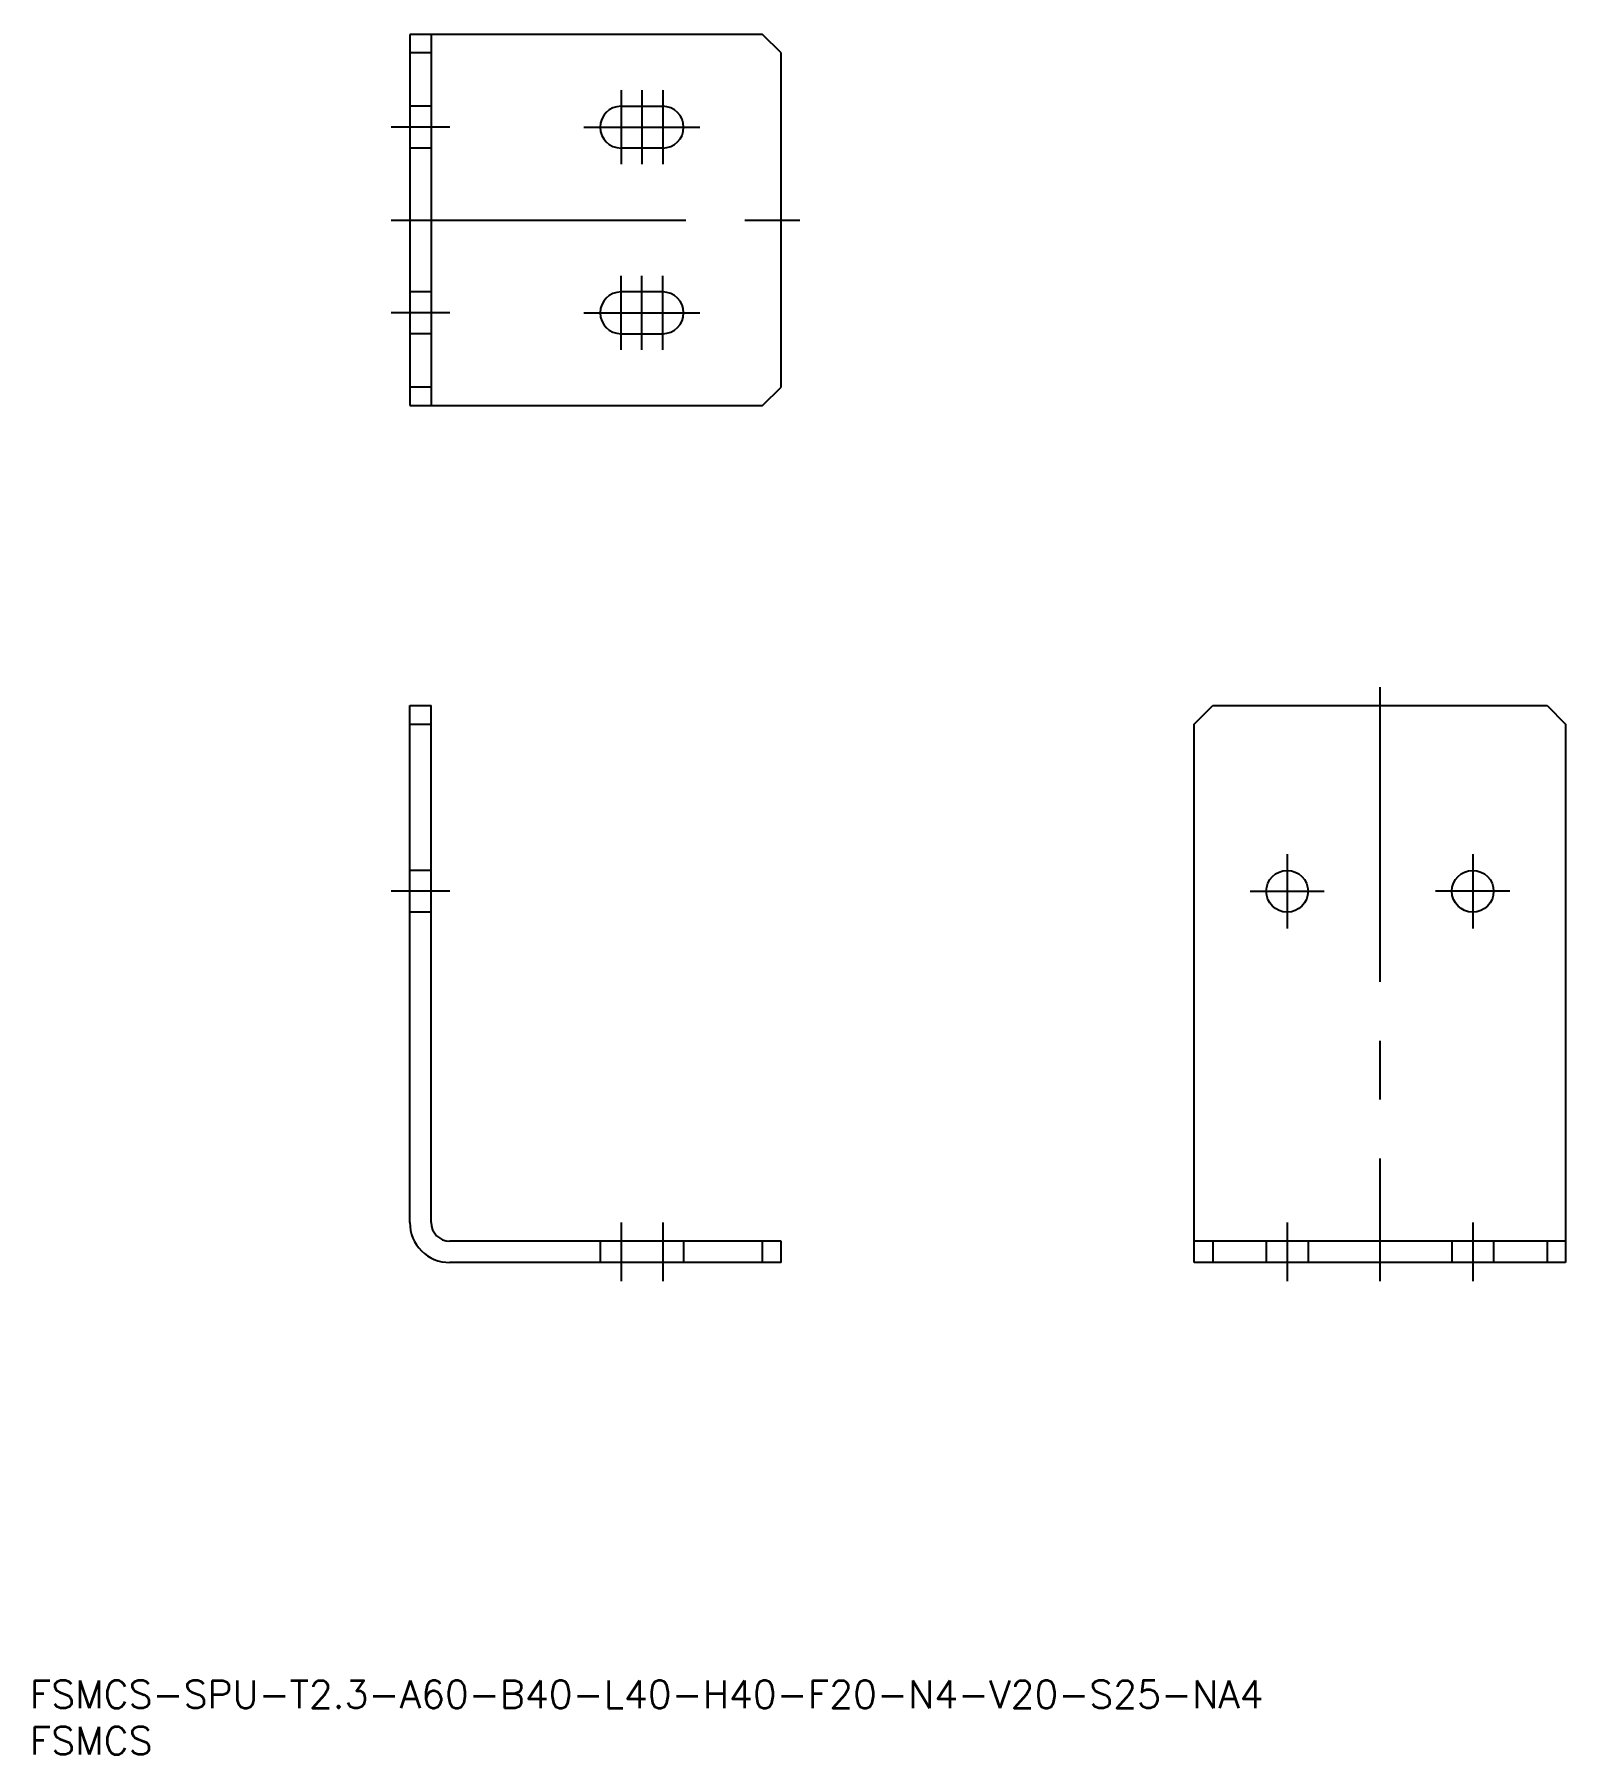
# Model space of a CAD drawing. Extents: x 1 to 165, y 0 to 185.
import ezdxf

# ---------------------------------------------------------------- set-up
doc = ezdxf.new("R2010")
doc.units = 0
doc.linetypes.add('CENTER', pattern=[50.8, 31.75, -6.35, 6.35, -6.35])
doc.linetypes.add('DASHED', pattern=[19.05, 12.7, -6.35])
doc.layers.get('0').update_dxf_attribs({"linetype": 'CONTINUOUS'})
doc.layers.add('CENTER', color=1, linetype='CENTER')
doc.styles.get("Standard").update_dxf_attribs({"font": 'txt.shx', "height": 3, "bigfont": 'bigfont.shx'})

# ---------------------------------------------------------------- blocks, each defined once
blk = doc.blocks.new('*U1')
at = {"color": 7, "linetype": 'CONTINUOUS'}
blk.add_text('FSMCS-SPU-T2.3-A60-B40-L40-H40-F20-N4-V20-S25-NA4', height=3, dxfattribs=at).set_placement((0, 5))
blk = doc.blocks.new('*U2')
at = {"color": 7, "linetype": 'CONTINUOUS'}
blk.add_text('FSMCS', height=3, dxfattribs=at).set_placement((0, 0))

msp = doc.modelspace()

# ---------------------------------------------------------------- linework, layer by layer
at = {"color": 7, "linetype": 'CONTINUOUS'}
for p, q in [((78.964051, 185.356671), (40.964051, 185.356671)), ((40.964051, 185.356671), (40.964051, 145.356671)), ((43.264051, 185.356671), (43.264051, 145.356671)), ((80.964051, 183.356671), (78.964051, 185.356671)), ((43.264051, 183.356671), (40.964051, 183.356671)), ((80.964051, 147.356671), (80.964051, 183.356671)), ((63.714051, 177.606671), (68.214051, 177.606671)), ((68.214051, 173.106671), (63.714051, 173.106671)), ((68.214051, 157.606671), (63.714051, 157.606671)), ((63.714051, 153.106671), (68.214051, 153.106671)), ((43.264051, 147.356671), (40.964051, 147.356671)), ((78.964051, 145.356671), (80.964051, 147.356671)), ((40.964051, 145.356671), (78.964051, 145.356671)), ((40.964051, 57.326256), (40.964051, 113.026256)), ((40.964051, 113.026256), (43.264051, 113.026256)), ((43.264051, 57.326256), (43.264051, 113.026256)), ((125.483251, 111.026256), (127.483251, 113.026256)), ((127.483251, 113.026256), (163.483251, 113.026256)), ((163.483251, 113.026256), (165.483251, 111.026256)), ((40.964051, 111.026256), (43.264051, 111.026256)), ((125.483251, 53.026256), (125.483251, 111.026256)), ((165.483251, 111.026256), (165.483251, 53.026256)), ((80.964051, 55.326256), (45.264051, 55.326256)), ((78.964051, 53.026256), (78.964051, 55.326256)), ((80.964051, 53.026256), (80.964051, 55.326256)), ((165.483251, 55.326256), (125.483251, 55.326256)), ((127.483251, 55.326256), (127.483251, 53.026256)), ((163.483251, 55.326256), (163.483251, 53.026256)), ((80.964051, 53.026256), (45.264051, 53.026256)), ((165.483251, 53.026256), (125.483251, 53.026256))]:
    msp.add_line(p, q, dxfattribs=at)
at = {"color": 3, "linetype": 'DASHED'}
for p, q in [((43.264051, 177.606671), (40.964051, 177.606671)), ((43.264051, 173.106671), (40.964051, 173.106671)), ((43.264051, 157.606671), (40.964051, 157.606671)), ((43.264051, 153.106671), (40.964051, 153.106671)), ((43.264051, 95.276256), (40.964051, 95.276256)), ((43.264051, 90.776256), (40.964051, 90.776256)), ((61.464051, 55.326256), (61.464051, 53.026256)), ((70.464051, 55.326256), (70.464051, 53.026256)), ((133.233251, 55.326256), (133.233251, 53.026256)), ((137.733251, 55.326256), (137.733251, 53.026256)), ((153.233251, 55.326256), (153.233251, 53.026256)), ((157.733251, 55.326256), (157.733251, 53.026256))]:
    msp.add_line(p, q, dxfattribs=at)
at = {"color": 7, "linetype": 'CONTINUOUS'}
for centre in [(135.483251, 93.026256), (155.483251, 93.026256)]:
    msp.add_circle(centre, 2.25, dxfattribs=at)
for centre, radius, start, end in [((63.714051, 175.356671), 2.25, 90, 270), ((68.214051, 175.356671), 2.25, 270, 90), ((63.714051, 155.356671), 2.25, 90, 270), ((68.214051, 155.356671), 2.25, 270, 90), ((45.264051, 57.326256), 4.3, 180, 270), ((45.264051, 57.326256), 2, 180, 270)]:
    msp.add_arc(centre, radius, start, end, dxfattribs=at)
at = {"layer": 'CENTER', "color": 1, "linetype": 'CENTER'}
for p, q in [((63.714051, 179.356671), (63.714051, 171.356671)), ((65.964051, 179.356671), (65.964051, 171.356671)), ((68.214051, 179.356671), (68.214051, 171.356671)), ((45.264051, 175.356671), (38.964051, 175.356671)), ((59.714051, 175.356671), (72.214051, 175.356671)), ((38.964051, 165.356671), (82.964051, 165.356671)), ((63.714051, 151.356671), (63.714051, 159.356671)), ((65.964051, 151.356671), (65.964051, 159.356671)), ((68.214051, 151.356671), (68.214051, 159.356671)), ((45.264051, 155.356671), (38.964051, 155.356671)), ((59.714051, 155.356671), (72.214051, 155.356671)), ((145.483251, 115.026256), (145.483251, 51.026256)), ((135.483251, 97.026256), (135.483251, 89.026256)), ((155.483251, 97.026256), (155.483251, 89.026256)), ((45.264051, 93.026256), (38.964051, 93.026256)), ((131.483251, 93.026256), (139.483251, 93.026256)), ((159.483251, 93.026256), (151.483251, 93.026256)), ((63.714051, 57.326256), (63.714051, 51.026256)), ((68.214051, 57.326256), (68.214051, 51.026256)), ((135.483251, 57.326256), (135.483251, 51.026256)), ((155.483251, 57.326256), (155.483251, 51.026256))]:
    msp.add_line(p, q, dxfattribs=at)

# ---------------------------------------------------------------- block references
at = {"color": 7, "linetype": 'CONTINUOUS'}
for name in ['*U1', '*U2']:
    msp.add_blockref(name, (0, 0), dxfattribs=at)

doc.saveas('drawing.dxf')
